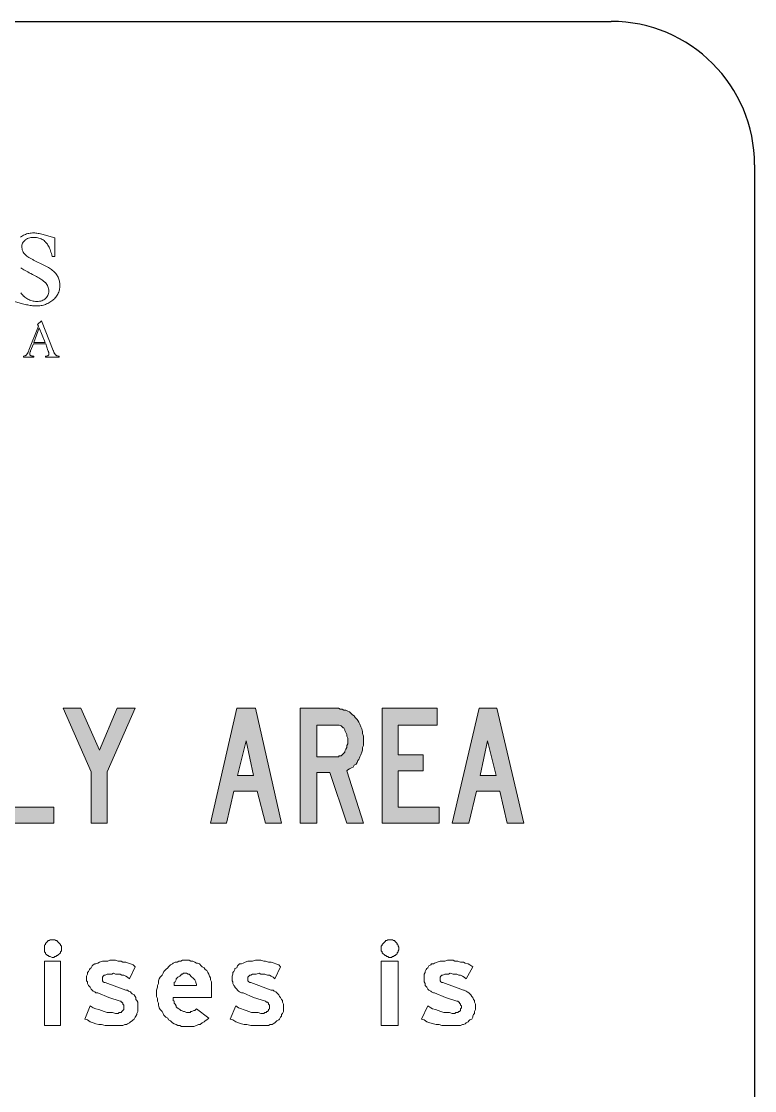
# Model space of a CAD drawing. Extents: x 150 to 1038, y -1303 to 251.
# Drawn here: x 204.11 to 229.65, y 214.15 to 251.37 of the extents above; entities that cross this region are included whole.
import ezdxf

# ---------------------------------------------------------------- set-up
doc = ezdxf.new("R2010")
doc.units = 0
doc.header["$LTSCALE"] = 12
doc.header["$MEASUREMENT"] = 0
for name, color, linetype in [('L18', 4, 'CONTINUOUS'), ('L25', 1, 'CONTINUOUS'), ('L35', 3, 'CONTINUOUS')]:
    doc.layers.add(name, color=color, linetype=linetype)

msp = doc.modelspace()

# ---------------------------------------------------------------- hatches: boundary and pattern name
at = {"layer": 'L25'}
h = msp.add_hatch(color=256, dxfattribs=at)
h.paths.add_polyline_path([(212.193, 225.12), (211.641, 225.12), (211.933, 226.322)], flags=16)
h.paths.add_polyline_path([(210.699, 223.463), (211.608, 227.459), (212.258, 227.459), (213.168, 223.463), (212.615, 223.463), (212.323, 224.568), (211.511, 224.568), (211.251, 223.463)])
h.paths.add_polyline_path([(216.676, 223.463), (216.676, 227.459), (218.593, 227.459), (218.593, 226.874), (217.229, 226.874), (217.229, 225.835), (218.106, 225.835), (218.106, 225.282), (217.229, 225.282), (217.229, 224.015), (218.658, 224.015), (218.658, 223.463)])
h.paths.add_polyline_path([(220.64, 225.12), (220.087, 225.12), (220.347, 226.322)], flags=16)
h.paths.add_polyline_path([(219.113, 223.463), (220.055, 227.459), (220.672, 227.459), (221.614, 223.463), (221.03, 223.463), (220.77, 224.568), (219.957, 224.568), (219.698, 223.463)])
h.paths.add_polyline_path([(187.405, 225.12), (186.853, 225.12), (187.113, 226.322)], flags=16)
h.paths.add_polyline_path([(185.878, 223.463), (186.788, 227.459), (187.437, 227.459), (188.347, 223.463), (187.795, 223.463), (187.502, 224.568), (186.723, 224.568), (186.43, 223.463)])
h.paths.add_polyline_path([(194.26, 223.463), (194.26, 227.459), (196.177, 227.459), (196.177, 226.874), (194.845, 226.874), (194.845, 225.835), (195.722, 225.835), (195.722, 225.282), (194.845, 225.282), (194.845, 224.015), (196.274, 224.015), (196.274, 223.463)])
h.paths.add_polyline_path([(196.924, 223.463), (196.924, 227.459), (197.574, 227.459), (198.223, 225.25), (198.906, 227.459), (199.523, 227.459), (199.523, 223.463), (198.971, 223.463), (198.971, 225.672), (198.223, 223.463), (197.509, 225.672), (197.509, 223.463)])
h.paths.add_polyline_path([(201.537, 225.25), (200.92, 225.25), (200.92, 224.015), (201.602, 224.015), (201.635, 224.015), (201.699, 224.015), (201.732, 224.048), (201.764, 224.048), (201.797, 224.08), (201.829, 224.113), (201.862, 224.145), (201.894, 224.178), (201.927, 224.21), (201.959, 224.275), (201.959, 224.34), (201.992, 224.373), (201.992, 224.438), (201.992, 224.503), (201.992, 224.568), (201.992, 224.633), (201.992, 224.698), (201.992, 224.763), (201.959, 224.828), (201.927, 224.86), (201.927, 224.925), (201.894, 224.99), (201.829, 225.023), (201.797, 225.087), (201.764, 225.12), (201.732, 225.152), (201.699, 225.185), (201.667, 225.217), (201.602, 225.217), (201.57, 225.25)], flags=16)
h.paths.add_polyline_path([(203.226, 223.463), (203.226, 227.459), (203.811, 227.459), (203.811, 224.015), (205.241, 224.015), (205.241, 223.463)])
h.paths.add_polyline_path([(206.54, 223.463), (207.092, 223.463), (207.092, 225.25), (208.067, 227.459), (207.45, 227.459), (206.833, 225.997), (206.183, 227.459), (205.565, 227.459), (206.54, 225.25)])
h.paths.add_polyline_path([(171.811, 223.463), (171.811, 226.874), (171.096, 226.874), (171.096, 227.459), (173.078, 227.459), (173.078, 226.874), (172.363, 226.874), (172.363, 223.463)])
h.paths.add_polyline_path([(177.854, 225.12), (177.269, 225.12), (177.561, 226.322)], flags=16)
h.paths.add_polyline_path([(176.327, 223.463), (177.236, 227.459), (177.886, 227.459), (178.796, 223.463), (178.243, 223.463), (177.951, 224.568), (177.171, 224.568), (176.879, 223.463)])
h.paths.add_polyline_path([(179.478, 223.463), (179.478, 227.459), (180.03, 227.459), (180.03, 223.463)])
h.paths.add_polyline_path([(180.875, 223.463), (180.875, 227.459), (181.427, 227.459), (182.467, 225.12), (182.467, 227.459), (183.019, 227.459), (183.019, 223.463), (182.564, 223.463), (181.427, 226.095), (181.427, 223.463)])
h.paths.add_polyline_path([(161.967, 224.308), (162.032, 224.47), (162.032, 224.6), (162.065, 224.763), (162.097, 224.925), (162.097, 225.055), (162.13, 225.217), (162.13, 225.38), (162.13, 225.51), (162.13, 225.672), (162.097, 225.835), (162.097, 225.997), (162.065, 226.127), (162.032, 226.29), (162.032, 226.452), (161.967, 226.582), (161.967, 226.647), (161.935, 226.679), (161.935, 226.712), (161.902, 226.744), (161.87, 226.777), (161.837, 226.809), (161.805, 226.842), (161.74, 226.874), (161.707, 226.907), (161.675, 226.907), (161.61, 226.907), (161.577, 226.939), (161.512, 226.939), (161.48, 226.907), (161.415, 226.907), (161.382, 226.907), (161.35, 226.874), (161.285, 226.842), (161.253, 226.809), (161.22, 226.777), (161.188, 226.744), (161.155, 226.712), (161.123, 226.679), (161.123, 226.647), (161.09, 226.582), (161.058, 226.452), (161.025, 226.29), (161.025, 226.127), (160.993, 225.997), (160.96, 225.835), (160.96, 225.672), (160.96, 225.51), (160.96, 225.38), (160.96, 225.217), (160.96, 225.055), (160.993, 224.925), (161.025, 224.763), (161.025, 224.6), (161.058, 224.47), (161.09, 224.308), (161.123, 224.275), (161.123, 224.21), (161.155, 224.178), (161.188, 224.145), (161.22, 224.113), (161.253, 224.08), (161.285, 224.048), (161.35, 224.015), (161.382, 224.015), (161.415, 223.983), (161.48, 223.983), (161.512, 223.983), (161.577, 223.983), (161.61, 223.983), (161.675, 223.983), (161.707, 224.015), (161.74, 224.015), (161.805, 224.048), (161.837, 224.08), (161.87, 224.113), (161.902, 224.145), (161.935, 224.178), (161.935, 224.21), (161.967, 224.275)], flags=16)
h.paths.add_polyline_path([(162.487, 224.113), (162.552, 224.275), (162.584, 224.438), (162.617, 224.6), (162.649, 224.73), (162.649, 224.893), (162.682, 225.055), (162.682, 225.217), (162.682, 225.38), (162.682, 225.542), (162.682, 225.672), (162.682, 225.835), (162.649, 225.997), (162.649, 226.16), (162.617, 226.322), (162.584, 226.452), (162.552, 226.614), (162.487, 226.777), (162.487, 226.842), (162.455, 226.907), (162.422, 226.972), (162.39, 227.037), (162.357, 227.069), (162.292, 227.134), (162.26, 227.199), (162.195, 227.232), (162.13, 227.297), (162.097, 227.329), (162.032, 227.362), (161.967, 227.394), (161.902, 227.427), (161.837, 227.459), (161.74, 227.459), (161.675, 227.459), (161.61, 227.492), (161.545, 227.492), (161.48, 227.492), (161.415, 227.459), (161.317, 227.459), (161.253, 227.459), (161.188, 227.427), (161.123, 227.394), (161.058, 227.362), (160.993, 227.329), (160.928, 227.297), (160.895, 227.232), (160.83, 227.199), (160.798, 227.134), (160.733, 227.069), (160.7, 227.037), (160.668, 226.972), (160.635, 226.907), (160.603, 226.842), (160.57, 226.777), (160.538, 226.614), (160.505, 226.452), (160.473, 226.322), (160.44, 226.16), (160.44, 225.997), (160.408, 225.835), (160.408, 225.672), (160.408, 225.542), (160.408, 225.38), (160.408, 225.217), (160.408, 225.055), (160.44, 224.893), (160.44, 224.73), (160.473, 224.6), (160.505, 224.438), (160.538, 224.275), (160.57, 224.113), (160.603, 224.048), (160.635, 223.983), (160.668, 223.918), (160.7, 223.885), (160.733, 223.82), (160.798, 223.756), (160.83, 223.691), (160.895, 223.658), (160.928, 223.626), (160.993, 223.561), (161.058, 223.528), (161.123, 223.496), (161.188, 223.463), (161.253, 223.463), (161.317, 223.431), (161.415, 223.431), (161.48, 223.398), (161.545, 223.398), (161.61, 223.398), (161.675, 223.431), (161.74, 223.431), (161.837, 223.463), (161.902, 223.463), (161.967, 223.496), (162.032, 223.528), (162.097, 223.561), (162.13, 223.626), (162.195, 223.658), (162.26, 223.691), (162.292, 223.756), (162.357, 223.82), (162.39, 223.885), (162.422, 223.918), (162.455, 223.983), (162.487, 224.048)])
h.paths.add_polyline_path([(164.664, 225.12), (164.111, 225.12), (164.371, 226.322)], flags=16)
h.paths.add_polyline_path([(163.137, 223.463), (164.079, 227.459), (164.696, 227.459), (165.638, 223.463), (165.054, 223.463), (164.794, 224.568), (163.981, 224.568), (163.722, 223.463)])
h.paths.add_polyline_path([(166.84, 224.015), (167.295, 224.015), (167.328, 224.015), (167.393, 224.015), (167.425, 224.015), (167.49, 224.048), (167.523, 224.08), (167.555, 224.08), (167.62, 224.113), (167.653, 224.145), (167.685, 224.21), (167.718, 224.243), (167.718, 224.275), (167.75, 224.308), (167.783, 224.373), (167.815, 224.503), (167.847, 224.665), (167.88, 224.795), (167.88, 224.925), (167.912, 225.087), (167.912, 225.217), (167.912, 225.38), (167.912, 225.51), (167.912, 225.672), (167.912, 225.802), (167.88, 225.965), (167.88, 226.095), (167.847, 226.257), (167.815, 226.387), (167.783, 226.517), (167.75, 226.582), (167.718, 226.614), (167.718, 226.647), (167.685, 226.712), (167.653, 226.744), (167.62, 226.777), (167.555, 226.809), (167.523, 226.842), (167.49, 226.842), (167.425, 226.874), (167.393, 226.874), (167.328, 226.874), (167.295, 226.874), (166.84, 226.874)], flags=16)
h.paths.add_polyline_path([(166.288, 223.463), (167.295, 223.463), (167.36, 223.463), (167.425, 223.463), (167.523, 223.463), (167.588, 223.496), (167.653, 223.496), (167.718, 223.528), (167.783, 223.561), (167.847, 223.593), (167.912, 223.658), (167.977, 223.691), (168.01, 223.756), (168.075, 223.788), (168.107, 223.853), (168.172, 223.918), (168.205, 223.983), (168.237, 224.048), (168.27, 224.113), (168.302, 224.178), (168.335, 224.308), (168.367, 224.438), (168.4, 224.6), (168.432, 224.73), (168.465, 224.86), (168.465, 225.023), (168.497, 225.152), (168.497, 225.315), (168.497, 225.445), (168.497, 225.607), (168.497, 225.737), (168.465, 225.867), (168.465, 226.03), (168.432, 226.16), (168.4, 226.322), (168.367, 226.452), (168.335, 226.582), (168.302, 226.712), (168.27, 226.809), (168.237, 226.874), (168.205, 226.939), (168.172, 227.004), (168.107, 227.037), (168.075, 227.102), (168.01, 227.167), (167.977, 227.199), (167.912, 227.264), (167.847, 227.297), (167.783, 227.329), (167.718, 227.362), (167.653, 227.394), (167.588, 227.394), (167.523, 227.427), (167.425, 227.427), (167.36, 227.459), (167.295, 227.459), (166.288, 227.459)])
h.paths.add_polyline_path([(215.442, 225.282), (215.474, 225.315), (215.539, 225.347), (215.604, 225.38), (215.669, 225.412), (215.702, 225.477), (215.767, 225.51), (215.799, 225.575), (215.832, 225.64), (215.864, 225.672), (215.897, 225.77), (215.929, 225.835), (215.962, 225.932), (215.994, 225.997), (215.994, 226.095), (216.026, 226.16), (216.026, 226.257), (216.026, 226.322), (216.026, 226.419), (216.026, 226.484), (215.994, 226.582), (215.994, 226.647), (215.962, 226.744), (215.929, 226.809), (215.897, 226.907), (215.864, 226.972), (215.832, 227.037), (215.799, 227.069), (215.734, 227.134), (215.702, 227.199), (215.637, 227.232), (215.604, 227.264), (215.539, 227.329), (215.474, 227.362), (215.409, 227.394), (215.344, 227.394), (215.279, 227.427), (215.214, 227.427), (215.149, 227.459), (215.052, 227.459), (213.817, 227.459), (213.817, 223.463), (214.402, 223.463), (214.402, 225.217), (214.857, 225.217), (215.442, 223.463), (216.026, 223.463)])
h.paths.add_polyline_path([(215.052, 225.77), (214.402, 225.77), (214.402, 226.874), (215.052, 226.874), (215.117, 226.874), (215.149, 226.874), (215.182, 226.874), (215.247, 226.842), (215.279, 226.809), (215.312, 226.777), (215.344, 226.777), (215.377, 226.712), (215.377, 226.679), (215.409, 226.614), (215.442, 226.549), (215.442, 226.484), (215.474, 226.419), (215.474, 226.355), (215.474, 226.29), (215.474, 226.225), (215.442, 226.16), (215.442, 226.095), (215.409, 226.03), (215.377, 225.965), (215.377, 225.932), (215.344, 225.9), (215.312, 225.867), (215.279, 225.835), (215.247, 225.802), (215.182, 225.802), (215.149, 225.77), (215.117, 225.77)], flags=16)
h.paths.add_polyline_path([(189.419, 224.503), (189.419, 224.633), (188.834, 224.633), (188.834, 224.535), (188.834, 224.438), (188.867, 224.373), (188.867, 224.308), (188.899, 224.21), (188.899, 224.145), (188.932, 224.08), (188.964, 224.015), (188.997, 223.95), (189.062, 223.885), (189.094, 223.82), (189.159, 223.756), (189.192, 223.723), (189.257, 223.658), (189.322, 223.626), (189.387, 223.561), (189.452, 223.528), (189.517, 223.496), (189.582, 223.463), (189.647, 223.463), (189.744, 223.431), (189.809, 223.431), (189.874, 223.398), (189.971, 223.398), (190.036, 223.398), (190.101, 223.431), (190.166, 223.431), (190.264, 223.463), (190.329, 223.463), (190.394, 223.496), (190.459, 223.528), (190.524, 223.561), (190.589, 223.593), (190.621, 223.658), (190.686, 223.691), (190.751, 223.756), (190.784, 223.788), (190.849, 223.853), (190.881, 223.918), (190.914, 223.983), (190.946, 224.048), (190.979, 224.113), (191.011, 224.178), (191.011, 224.243), (191.044, 224.308), (191.044, 224.373), (191.044, 224.47), (191.044, 224.535), (191.044, 224.633), (191.011, 224.698), (191.011, 224.795), (190.979, 224.893), (190.979, 224.958), (190.946, 225.055), (190.914, 225.12), (190.849, 225.217), (190.816, 225.282), (190.784, 225.38), (190.719, 225.445), (190.654, 225.51), (190.589, 225.575), (190.524, 225.64), (190.459, 225.705), (190.394, 225.77), (190.329, 225.802), (190.166, 225.932), (189.971, 226.03), (189.809, 226.127), (189.777, 226.16), (189.744, 226.192), (189.712, 226.225), (189.679, 226.257), (189.647, 226.29), (189.614, 226.322), (189.614, 226.355), (189.614, 226.419), (189.582, 226.452), (189.582, 226.484), (189.582, 226.549), (189.582, 226.582), (189.614, 226.614), (189.614, 226.679), (189.647, 226.712), (189.647, 226.744), (189.679, 226.777), (189.712, 226.809), (189.744, 226.842), (189.777, 226.874), (189.842, 226.874), (189.874, 226.907), (189.907, 226.907), (189.939, 226.939), (190.004, 226.939), (190.036, 226.939), (190.101, 226.907), (190.134, 226.907), (190.199, 226.907), (190.231, 226.874), (190.264, 226.842), (190.296, 226.809), (190.361, 226.777), (190.394, 226.744), (190.394, 226.712), (190.426, 226.679), (190.459, 226.614), (190.459, 226.582), (190.491, 226.549), (190.491, 226.484), (191.044, 226.484), (191.044, 226.549), (191.044, 226.614), (191.011, 226.712), (191.011, 226.777), (190.979, 226.842), (190.946, 226.907), (190.914, 226.972), (190.881, 227.037), (190.849, 227.102), (190.816, 227.134), (190.751, 227.199), (190.686, 227.232), (190.654, 227.297), (190.589, 227.329), (190.524, 227.362), (190.459, 227.394), (190.394, 227.427), (190.329, 227.459), (190.264, 227.459), (190.199, 227.492), (190.101, 227.492), (190.036, 227.492), (189.971, 227.492), (189.907, 227.492), (189.842, 227.459), (189.777, 227.459), (189.679, 227.427), (189.614, 227.394), (189.549, 227.362), (189.517, 227.329), (189.452, 227.297), (189.387, 227.232), (189.322, 227.199), (189.289, 227.134), (189.257, 227.102), (189.192, 227.037), (189.159, 226.972), (189.127, 226.907), (189.094, 226.842), (189.094, 226.777), (189.062, 226.712), (189.062, 226.614), (189.062, 226.549), (189.029, 226.484), (189.062, 226.419), (189.062, 226.355), (189.062, 226.29), (189.094, 226.192), (189.094, 226.127), (189.127, 226.062), (189.159, 225.997), (189.192, 225.932), (189.257, 225.9), (189.289, 225.835), (189.322, 225.77), (189.387, 225.737), (189.452, 225.672), (189.517, 225.64), (189.549, 225.607), (189.744, 225.51), (189.907, 225.412), (190.069, 225.282), (190.134, 225.25), (190.199, 225.217), (190.231, 225.152), (190.296, 225.087), (190.329, 225.055), (190.361, 224.99), (190.394, 224.925), (190.426, 224.86), (190.459, 224.795), (190.459, 224.73), (190.459, 224.665), (190.491, 224.6), (190.491, 224.535), (190.491, 224.47), (190.459, 224.438), (190.459, 224.373), (190.459, 224.308), (190.426, 224.275), (190.394, 224.243), (190.361, 224.178), (190.329, 224.145), (190.296, 224.113), (190.264, 224.08), (190.199, 224.048), (190.166, 224.015), (190.101, 224.015), (190.069, 223.983), (190.004, 223.983), (189.971, 223.983), (189.907, 223.983), (189.874, 223.983), (189.809, 223.983), (189.777, 223.983), (189.712, 224.015), (189.679, 224.015), (189.614, 224.048), (189.582, 224.08), (189.549, 224.113), (189.517, 224.145), (189.484, 224.21), (189.452, 224.243), (189.452, 224.275), (189.419, 224.34), (189.419, 224.373), (189.419, 224.438)])
h.paths.add_polyline_path([(192.018, 224.503), (192.018, 224.633), (191.466, 224.633), (191.466, 224.535), (191.466, 224.438), (191.466, 224.373), (191.498, 224.308), (191.498, 224.21), (191.531, 224.145), (191.563, 224.08), (191.596, 224.015), (191.628, 223.95), (191.661, 223.885), (191.726, 223.82), (191.758, 223.756), (191.823, 223.723), (191.888, 223.658), (191.921, 223.626), (191.986, 223.561), (192.051, 223.528), (192.148, 223.496), (192.213, 223.463), (192.278, 223.463), (192.343, 223.431), (192.441, 223.431), (192.506, 223.398), (192.57, 223.398), (192.668, 223.398), (192.733, 223.431), (192.798, 223.431), (192.863, 223.463), (192.928, 223.463), (192.993, 223.496), (193.058, 223.528), (193.123, 223.561), (193.188, 223.593), (193.253, 223.658), (193.318, 223.691), (193.35, 223.756), (193.415, 223.788), (193.448, 223.853), (193.48, 223.918), (193.545, 223.983), (193.578, 224.048), (193.578, 224.113), (193.61, 224.178), (193.643, 224.243), (193.643, 224.308), (193.643, 224.373), (193.675, 224.47), (193.675, 224.535), (193.643, 224.633), (193.643, 224.698), (193.643, 224.795), (193.61, 224.893), (193.578, 224.958), (193.545, 225.055), (193.513, 225.12), (193.48, 225.217), (193.448, 225.282), (193.383, 225.38), (193.35, 225.445), (193.285, 225.51), (193.22, 225.575), (193.155, 225.64), (193.09, 225.705), (193.025, 225.77), (192.928, 225.802), (192.765, 225.932), (192.603, 226.03), (192.408, 226.127), (192.376, 226.16), (192.343, 226.192), (192.311, 226.225), (192.278, 226.257), (192.278, 226.29), (192.246, 226.322), (192.246, 226.355), (192.213, 226.419), (192.213, 226.452), (192.213, 226.484), (192.213, 226.549), (192.213, 226.582), (192.213, 226.614), (192.246, 226.679), (192.246, 226.712), (192.278, 226.744), (192.311, 226.777), (192.343, 226.809), (192.376, 226.842), (192.408, 226.874), (192.441, 226.874), (192.473, 226.907), (192.538, 226.907), (192.57, 226.939), (192.603, 226.939), (192.668, 226.939), (192.7, 226.907), (192.765, 226.907), (192.798, 226.907), (192.863, 226.874), (192.895, 226.842), (192.928, 226.809), (192.96, 226.777), (192.993, 226.744), (193.025, 226.712), (193.058, 226.679), (193.058, 226.614), (193.09, 226.582), (193.09, 226.549), (193.09, 226.484), (193.675, 226.484), (193.675, 226.549), (193.643, 226.614), (193.643, 226.712), (193.61, 226.777), (193.61, 226.842), (193.578, 226.907), (193.545, 226.972), (193.513, 227.037), (193.48, 227.102), (193.415, 227.134), (193.383, 227.199), (193.318, 227.232), (193.253, 227.297), (193.188, 227.329), (193.155, 227.362), (193.09, 227.394), (193.025, 227.427), (192.96, 227.459), (192.863, 227.459), (192.798, 227.492), (192.733, 227.492), (192.668, 227.492), (192.603, 227.492), (192.506, 227.492), (192.441, 227.459), (192.376, 227.459), (192.311, 227.427), (192.246, 227.394), (192.181, 227.362), (192.116, 227.329), (192.051, 227.297), (192.018, 227.232), (191.953, 227.199), (191.921, 227.134), (191.856, 227.102), (191.823, 227.037), (191.791, 226.972), (191.758, 226.907), (191.726, 226.842), (191.693, 226.777), (191.693, 226.712), (191.661, 226.614), (191.661, 226.549), (191.661, 226.484), (191.661, 226.419), (191.661, 226.355), (191.693, 226.29), (191.693, 226.192), (191.726, 226.127), (191.758, 226.062), (191.791, 225.997), (191.823, 225.932), (191.856, 225.9), (191.921, 225.835), (191.953, 225.77), (192.018, 225.737), (192.051, 225.672), (192.116, 225.64), (192.181, 225.607), (192.376, 225.51), (192.538, 225.412), (192.7, 225.282), (192.765, 225.25), (192.798, 225.217), (192.863, 225.152), (192.895, 225.087), (192.96, 225.055), (192.993, 224.99), (193.025, 224.925), (193.025, 224.86), (193.058, 224.795), (193.09, 224.73), (193.09, 224.665), (193.09, 224.6), (193.09, 224.535), (193.09, 224.47), (193.09, 224.438), (193.09, 224.373), (193.058, 224.308), (193.058, 224.275), (193.025, 224.243), (192.993, 224.178), (192.96, 224.145), (192.928, 224.113), (192.863, 224.08), (192.83, 224.048), (192.798, 224.015), (192.733, 224.015), (192.7, 223.983), (192.635, 223.983), (192.57, 223.983), (192.538, 223.983), (192.473, 223.983), (192.441, 223.983), (192.376, 223.983), (192.343, 224.015), (192.278, 224.015), (192.246, 224.048), (192.213, 224.08), (192.181, 224.113), (192.148, 224.145), (192.116, 224.21), (192.083, 224.243), (192.051, 224.275), (192.051, 224.34), (192.018, 224.373), (192.018, 224.438)])
h.paths.add_polyline_path([(200.367, 223.463), (201.602, 223.463), (201.667, 223.463), (201.732, 223.463), (201.797, 223.463), (201.862, 223.496), (201.927, 223.528), (201.992, 223.528), (202.057, 223.561), (202.122, 223.593), (202.187, 223.658), (202.219, 223.691), (202.284, 223.756), (202.317, 223.788), (202.349, 223.853), (202.414, 223.918), (202.447, 223.983), (202.479, 224.048), (202.512, 224.145), (202.544, 224.21), (202.544, 224.275), (202.577, 224.373), (202.577, 224.438), (202.577, 224.503), (202.577, 224.6), (202.577, 224.665), (202.544, 224.763), (202.544, 224.828), (202.512, 224.893), (202.479, 224.99), (202.447, 225.055), (202.414, 225.12), (202.382, 225.185), (202.317, 225.25), (202.284, 225.315), (202.219, 225.38), (202.154, 225.445), (202.122, 225.477), (202.057, 225.542), (202.089, 225.575), (202.154, 225.607), (202.219, 225.672), (202.252, 225.737), (202.317, 225.802), (202.349, 225.835), (202.382, 225.9), (202.414, 225.965), (202.447, 226.062), (202.479, 226.127), (202.479, 226.192), (202.512, 226.257), (202.512, 226.355), (202.512, 226.419), (202.512, 226.484), (202.512, 226.549), (202.512, 226.647), (202.479, 226.712), (202.447, 226.777), (202.447, 226.842), (202.414, 226.907), (202.349, 226.972), (202.317, 227.037), (202.284, 227.102), (202.252, 227.167), (202.187, 227.199), (202.122, 227.232), (202.089, 227.297), (202.024, 227.329), (201.959, 227.362), (201.894, 227.394), (201.829, 227.394), (201.764, 227.427), (201.699, 227.427), (201.635, 227.459), (201.57, 227.459), (200.367, 227.459)])
h.paths.add_polyline_path([(201.537, 225.802), (201.57, 225.802), (201.602, 225.835), (201.635, 225.835), (201.667, 225.835), (201.699, 225.867), (201.732, 225.9), (201.764, 225.932), (201.797, 225.965), (201.829, 226.03), (201.862, 226.062), (201.894, 226.127), (201.927, 226.192), (201.927, 226.225), (201.927, 226.29), (201.959, 226.355), (201.959, 226.419), (201.959, 226.452), (201.927, 226.517), (201.927, 226.582), (201.894, 226.647), (201.894, 226.679), (201.862, 226.712), (201.829, 226.777), (201.797, 226.777), (201.764, 226.809), (201.732, 226.842), (201.699, 226.874), (201.635, 226.874), (201.602, 226.874), (201.57, 226.874), (200.92, 226.874), (200.92, 225.802)], flags=16)
h.paths.add_polyline_path([(175.287, 225.282), (175.352, 225.315), (175.385, 225.347), (175.45, 225.38), (175.515, 225.412), (175.547, 225.477), (175.612, 225.51), (175.644, 225.575), (175.677, 225.64), (175.709, 225.672), (175.742, 225.77), (175.774, 225.835), (175.807, 225.932), (175.839, 225.997), (175.872, 226.095), (175.872, 226.16), (175.872, 226.257), (175.872, 226.322), (175.872, 226.419), (175.872, 226.484), (175.872, 226.582), (175.839, 226.647), (175.807, 226.744), (175.774, 226.809), (175.742, 226.907), (175.709, 226.972), (175.677, 227.037), (175.644, 227.069), (175.612, 227.134), (175.547, 227.199), (175.515, 227.232), (175.45, 227.264), (175.385, 227.329), (175.32, 227.362), (175.255, 227.394), (175.19, 227.394), (175.125, 227.427), (175.06, 227.427), (174.995, 227.459), (174.93, 227.459), (173.695, 227.459), (173.695, 223.463), (174.248, 223.463), (174.248, 225.217), (174.735, 225.217), (175.287, 223.463), (175.872, 223.463)])
h.paths.add_polyline_path([(174.93, 225.77), (174.248, 225.77), (174.248, 226.874), (174.93, 226.874), (174.962, 226.874), (174.995, 226.874), (175.06, 226.874), (175.092, 226.842), (175.125, 226.809), (175.157, 226.777), (175.19, 226.777), (175.222, 226.712), (175.255, 226.679), (175.255, 226.614), (175.287, 226.549), (175.32, 226.484), (175.32, 226.419), (175.32, 226.355), (175.32, 226.29), (175.32, 226.225), (175.32, 226.16), (175.287, 226.095), (175.255, 226.03), (175.255, 225.965), (175.222, 225.932), (175.19, 225.9), (175.157, 225.867), (175.125, 225.835), (175.092, 225.802), (175.06, 225.802), (174.995, 225.77), (174.962, 225.77)], flags=16)
h.paths.add_polyline_path([(159.336, 225.282), (159.401, 225.315), (159.433, 225.347), (159.498, 225.38), (159.563, 225.412), (159.596, 225.477), (159.661, 225.51), (159.693, 225.575), (159.726, 225.64), (159.758, 225.672), (159.791, 225.77), (159.823, 225.835), (159.856, 225.932), (159.888, 225.997), (159.888, 226.095), (159.921, 226.16), (159.921, 226.257), (159.921, 226.322), (159.921, 226.419), (159.921, 226.484), (159.888, 226.582), (159.888, 226.647), (159.856, 226.744), (159.823, 226.809), (159.791, 226.907), (159.758, 226.972), (159.726, 227.037), (159.693, 227.069), (159.661, 227.134), (159.596, 227.199), (159.531, 227.232), (159.498, 227.264), (159.433, 227.329), (159.368, 227.362), (159.303, 227.394), (159.238, 227.394), (159.173, 227.427), (159.108, 227.427), (159.043, 227.459), (158.978, 227.459), (157.711, 227.459), (157.711, 223.463), (158.296, 223.463), (158.296, 225.217), (158.751, 225.217), (159.336, 223.463), (159.921, 223.463)])
h.paths.add_polyline_path([(158.978, 225.77), (158.296, 225.77), (158.296, 226.874), (158.978, 226.874), (159.011, 226.874), (159.043, 226.874), (159.108, 226.874), (159.141, 226.842), (159.173, 226.809), (159.206, 226.777), (159.238, 226.777), (159.271, 226.712), (159.271, 226.679), (159.303, 226.614), (159.336, 226.549), (159.336, 226.484), (159.368, 226.419), (159.368, 226.355), (159.368, 226.29), (159.368, 226.225), (159.336, 226.16), (159.336, 226.095), (159.303, 226.03), (159.271, 225.965), (159.271, 225.932), (159.238, 225.9), (159.206, 225.867), (159.173, 225.835), (159.141, 225.802), (159.108, 225.802), (159.043, 225.77), (159.011, 225.77)], flags=16)

# ---------------------------------------------------------------- linework, layer by layer
at = {"layer": 'L18', "lineweight": 0}
for points in [[(203.823, 241.63), (204.197, 241.528), (204.243, 241.517), (204.287, 241.507), (204.331, 241.498), (204.373, 241.49), (204.415, 241.483), (204.456, 241.477), (204.496, 241.472), (204.535, 241.468), (204.574, 241.466), (204.611, 241.464), (204.648, 241.464), (204.672, 241.464), (204.713, 241.466), (204.754, 241.47), (204.794, 241.476), (204.834, 241.484), (204.873, 241.493), (204.912, 241.505), (204.951, 241.518), (204.988, 241.533), (205.025, 241.551), (205.062, 241.57), (205.098, 241.591), (205.133, 241.614), (205.168, 241.639), (205.203, 241.665), (205.227, 241.686), (205.258, 241.714), (205.286, 241.744), (205.312, 241.775), (205.336, 241.807), (205.357, 241.84), (205.377, 241.874), (205.394, 241.91), (205.408, 241.947), (205.421, 241.985), (205.431, 242.024), (205.439, 242.064), (205.444, 242.105), (205.448, 242.148), (205.449, 242.192), (205.448, 242.224), (205.445, 242.26), (205.441, 242.296), (205.434, 242.331), (205.425, 242.365), (205.414, 242.399), (205.401, 242.432), (205.386, 242.464), (205.369, 242.496), (205.35, 242.527), (205.329, 242.558), (205.306, 242.588), (205.281, 242.617), (205.254, 242.646), (205.224, 242.674), (205.193, 242.701), (205.16, 242.728), (205.124, 242.754), (205.087, 242.779), (205.048, 242.804), (205.006, 242.828), (204.963, 242.852), (204.917, 242.875), (204.535, 243.061), (204.502, 243.077), (204.455, 243.102), (204.411, 243.126), (204.371, 243.151), (204.335, 243.174), (204.302, 243.198), (204.272, 243.221), (204.247, 243.244), (204.224, 243.267), (204.206, 243.289), (204.193, 243.306), (204.171, 243.34), (204.153, 243.376), (204.139, 243.414), (204.13, 243.454), (204.124, 243.496), (204.122, 243.54), (204.122, 243.545), (204.126, 243.583), (204.135, 243.62), (204.151, 243.655), (204.173, 243.689), (204.201, 243.723), (204.234, 243.755), (204.255, 243.772), (204.288, 243.793), (204.322, 243.811), (204.359, 243.826), (204.398, 243.837), (204.44, 243.845), (204.484, 243.85), (204.53, 243.852), (204.551, 243.852), (204.595, 243.849), (204.638, 243.844), (204.68, 243.837), (204.72, 243.827), (204.758, 243.814), (204.796, 243.799), (204.831, 243.781), (204.865, 243.761), (204.897, 243.739), (204.928, 243.713), (204.931, 243.71), (204.953, 243.689), (204.974, 243.665), (204.994, 243.639), (205.014, 243.611), (205.033, 243.579), (205.052, 243.546), (205.07, 243.51), (205.088, 243.471), (205.105, 243.431), (205.122, 243.387), (205.137, 243.341), (205.153, 243.293), (205.168, 243.242), (205.182, 243.19), (205.268, 243.19), (205.268, 243.839), (204.822, 243.964), (204.776, 243.975), (204.733, 243.985), (204.691, 243.992), (204.651, 243.999), (204.612, 244.003), (204.575, 244.006), (204.541, 244.006), (204.496, 244.006), (204.452, 244.002), (204.409, 243.997), (204.367, 243.99), (204.327, 243.981), (204.287, 243.97), (204.249, 243.957), (204.212, 243.942), (204.177, 243.924), (204.142, 243.905), (204.109, 243.884), (204.077, 243.86)], [(204.089, 242.792), (204.123, 242.769), (204.159, 242.745), (204.197, 242.721), (204.239, 242.696), (204.282, 242.671), (204.328, 242.646), (204.377, 242.621), (204.428, 242.595), (204.439, 242.589), (204.491, 242.563), (204.54, 242.538), (204.587, 242.513), (204.631, 242.489), (204.673, 242.466), (204.712, 242.443), (204.749, 242.42), (204.783, 242.399), (204.815, 242.378), (204.844, 242.358), (204.871, 242.338), (204.895, 242.319), (204.917, 242.301), (204.936, 242.283), (204.943, 242.276), (204.971, 242.245), (204.995, 242.213), (205.015, 242.178), (205.032, 242.142), (205.045, 242.104), (205.054, 242.064), (205.06, 242.023), (205.062, 241.98), (205.059, 241.939), (205.053, 241.899), (205.041, 241.86), (205.025, 241.824), (205.004, 241.789), (204.979, 241.757), (204.949, 241.726), (204.924, 241.704), (204.892, 241.681), (204.857, 241.662), (204.821, 241.646), (204.782, 241.634), (204.741, 241.625), (204.698, 241.62), (204.653, 241.618), (204.637, 241.618), (204.596, 241.62), (204.556, 241.625), (204.517, 241.632), (204.478, 241.642), (204.44, 241.653), (204.402, 241.668), (204.365, 241.684), (204.329, 241.703), (204.293, 241.725), (204.258, 241.749), (204.224, 241.775), (204.19, 241.804), (204.185, 241.809), (204.159, 241.834), (204.133, 241.862), (204.109, 241.89), (204.086, 241.921)], [(203.226, 223.463), (203.226, 227.459), (203.811, 227.459), (203.811, 224.015), (205.241, 224.015), (205.241, 223.463), (203.226, 223.463), (203.226, 223.463)], [(206.54, 223.463), (207.092, 223.463), (207.092, 225.25), (208.067, 227.459), (207.45, 227.459), (206.833, 225.997), (206.183, 227.459), (205.565, 227.459), (206.54, 225.25), (206.54, 223.463), (206.54, 223.463)], [(210.699, 223.463), (211.608, 227.459), (212.258, 227.459), (213.168, 223.463), (212.615, 223.463), (212.323, 224.568), (211.511, 224.568), (211.251, 223.463), (210.699, 223.463), (210.699, 223.463)], [(213.817, 227.459), (213.817, 223.463), (214.402, 223.463), (214.402, 225.217), (214.857, 225.217), (215.442, 223.463), (216.026, 223.463), (215.442, 225.282)], [(213.817, 227.459), (215.052, 227.459)], [(215.864, 226.972), (215.832, 227.037), (215.799, 227.069), (215.734, 227.134), (215.702, 227.199), (215.637, 227.232), (215.604, 227.264), (215.539, 227.329), (215.474, 227.362), (215.409, 227.394), (215.344, 227.394), (215.279, 227.427), (215.214, 227.427), (215.149, 227.459), (215.052, 227.459)], [(216.676, 223.463), (216.676, 227.459), (218.593, 227.459), (218.593, 226.874), (217.229, 226.874), (217.229, 225.835), (218.106, 225.835), (218.106, 225.282), (217.229, 225.282), (217.229, 224.015), (218.658, 224.015), (218.658, 223.463), (216.676, 223.463), (216.676, 223.463)], [(219.113, 223.463), (220.055, 227.459), (220.672, 227.459), (221.614, 223.463), (221.03, 223.463), (220.77, 224.568), (219.957, 224.568), (219.698, 223.463), (219.113, 223.463), (219.113, 223.463)], [(214.402, 226.874), (215.052, 226.874)], [(215.052, 225.77), (214.402, 225.77), (214.402, 226.874)], [(215.377, 226.679), (215.377, 226.712), (215.344, 226.777), (215.312, 226.777), (215.279, 226.809), (215.247, 226.842), (215.182, 226.874), (215.149, 226.874), (215.117, 226.874), (215.052, 226.874)], [(215.864, 225.672), (215.897, 225.77), (215.929, 225.835), (215.962, 225.932), (215.994, 225.997), (215.994, 226.095), (216.026, 226.16), (216.026, 226.257), (216.026, 226.322), (216.026, 226.419), (216.026, 226.484), (215.994, 226.582), (215.994, 226.647), (215.962, 226.744), (215.929, 226.809), (215.897, 226.907), (215.864, 226.972)], [(212.193, 225.12), (211.641, 225.12), (211.933, 226.322), (212.193, 225.12), (212.193, 225.12)], [(215.377, 225.965), (215.409, 226.03), (215.442, 226.095), (215.442, 226.16), (215.474, 226.225), (215.474, 226.29), (215.474, 226.355), (215.474, 226.419), (215.442, 226.484), (215.442, 226.549), (215.409, 226.614), (215.377, 226.679)], [(220.64, 225.12), (220.087, 225.12), (220.347, 226.322), (220.64, 225.12), (220.64, 225.12)], [(215.052, 225.77), (215.117, 225.77), (215.149, 225.77), (215.182, 225.802), (215.247, 225.802), (215.279, 225.835), (215.312, 225.867), (215.344, 225.9), (215.377, 225.932), (215.377, 225.965)], [(215.442, 225.282), (215.474, 225.315), (215.539, 225.347), (215.604, 225.38), (215.669, 225.412), (215.702, 225.477), (215.767, 225.51), (215.799, 225.575), (215.832, 225.64), (215.864, 225.672)], [(205.208, 218.785), (205.241, 218.785), (205.273, 218.817), (205.306, 218.817), (205.338, 218.85), (205.371, 218.85), (205.403, 218.882), (205.436, 218.915), (205.468, 218.947), (205.468, 218.98), (205.501, 219.012), (205.501, 219.045), (205.501, 219.11), (205.501, 219.142), (205.501, 219.175), (205.468, 219.207), (205.468, 219.24), (205.436, 219.272), (205.403, 219.305), (205.371, 219.337), (205.338, 219.37), (205.306, 219.37), (205.273, 219.402), (205.241, 219.402), (205.208, 219.402), (205.176, 219.402), (205.111, 219.402), (205.078, 219.37), (205.046, 219.37), (205.013, 219.337), (204.981, 219.305), (204.948, 219.272), (204.948, 219.24), (204.916, 219.207), (204.916, 219.175), (204.916, 219.142), (204.916, 219.11), (204.916, 219.045), (204.916, 219.012), (204.916, 218.98), (204.948, 218.947), (204.948, 218.915), (204.981, 218.882), (205.013, 218.85), (205.046, 218.85), (205.078, 218.817), (205.111, 218.817), (205.176, 218.785), (205.208, 218.785), (205.208, 218.785)], [(216.936, 218.785), (217.001, 218.785), (217.034, 218.817), (217.066, 218.817), (217.099, 218.85), (217.131, 218.85), (217.164, 218.882), (217.196, 218.915), (217.196, 218.947), (217.229, 218.98), (217.229, 219.012), (217.261, 219.045), (217.261, 219.11), (217.261, 219.142), (217.229, 219.175), (217.229, 219.207), (217.196, 219.24), (217.196, 219.272), (217.164, 219.305), (217.131, 219.337), (217.099, 219.37), (217.066, 219.37), (217.034, 219.402), (217.001, 219.402), (216.936, 219.402), (216.904, 219.402), (216.871, 219.402), (216.839, 219.37), (216.806, 219.37), (216.774, 219.337), (216.741, 219.305), (216.709, 219.272), (216.676, 219.24), (216.676, 219.207), (216.644, 219.175), (216.644, 219.142), (216.644, 219.11), (216.644, 219.045), (216.644, 219.012), (216.676, 218.98), (216.676, 218.947), (216.709, 218.915), (216.741, 218.882), (216.774, 218.85), (216.806, 218.85), (216.839, 218.817), (216.871, 218.817), (216.904, 218.785), (216.936, 218.785), (216.936, 218.785)], [(204.916, 216.413), (205.468, 216.413), (205.468, 218.655), (204.916, 218.655), (204.916, 216.413), (204.916, 216.413)], [(207.872, 218.038), (208.067, 218.46), (208.002, 218.525), (207.905, 218.558), (207.84, 218.59), (207.742, 218.622), (207.645, 218.622), (207.58, 218.655), (207.482, 218.655), (207.385, 218.687), (207.287, 218.687), (207.19, 218.687), (207.125, 218.655), (207.027, 218.655), (206.93, 218.655), (206.833, 218.622), (206.768, 218.59), (206.703, 218.558), (206.67, 218.558), (206.605, 218.525), (206.573, 218.493), (206.54, 218.428), (206.508, 218.395), (206.475, 218.363), (206.443, 218.298), (206.41, 218.265), (206.41, 218.2), (206.378, 218.135), (206.378, 218.103), (206.378, 218.038), (206.378, 217.973), (206.41, 217.94), (206.41, 217.875), (206.443, 217.81), (206.475, 217.778), (206.508, 217.745), (206.54, 217.68), (206.573, 217.648), (206.605, 217.615), (206.67, 217.583), (206.703, 217.55), (206.768, 217.55), (207.157, 217.388), (207.547, 217.258)], [(210.601, 218.265), (210.569, 218.33), (210.504, 218.363), (210.471, 218.428), (210.406, 218.46), (210.374, 218.493), (210.309, 218.558), (210.244, 218.59), (210.211, 218.59), (210.146, 218.622), (210.081, 218.655), (210.016, 218.655), (209.951, 218.687), (209.854, 218.687), (209.789, 218.687), (209.724, 218.687), (209.659, 218.655), (209.594, 218.655), (209.529, 218.622), (209.464, 218.622), (209.399, 218.59), (209.367, 218.558), (209.302, 218.525), (209.237, 218.46)], [(212.94, 218.038), (213.135, 218.46), (213.07, 218.525), (212.973, 218.558), (212.908, 218.59), (212.81, 218.622), (212.713, 218.622), (212.615, 218.655), (212.55, 218.655), (212.453, 218.687), (212.355, 218.687), (212.258, 218.687), (212.16, 218.655), (212.095, 218.655), (211.998, 218.655), (211.901, 218.622), (211.836, 218.59), (211.771, 218.558), (211.706, 218.558), (211.673, 218.525), (211.641, 218.493), (211.608, 218.428), (211.543, 218.395), (211.543, 218.363), (211.511, 218.298), (211.478, 218.265), (211.478, 218.2), (211.446, 218.135), (211.446, 218.103), (211.446, 218.038), (211.446, 217.973), (211.478, 217.94), (211.478, 217.875), (211.511, 217.81), (211.543, 217.778), (211.543, 217.745), (211.608, 217.68), (211.641, 217.648), (211.673, 217.615), (211.706, 217.583), (211.771, 217.55), (211.836, 217.55), (212.193, 217.388), (212.615, 217.258)], [(216.644, 216.413), (217.229, 216.413), (217.229, 218.655), (216.644, 218.655), (216.644, 216.413), (216.644, 216.413)], [(219.6, 218.038), (219.828, 218.46), (219.73, 218.525), (219.665, 218.558), (219.568, 218.59), (219.503, 218.622), (219.405, 218.622), (219.308, 218.655), (219.21, 218.655), (219.145, 218.687), (219.048, 218.687), (218.95, 218.687), (218.853, 218.655), (218.755, 218.655), (218.69, 218.655), (218.593, 218.622), (218.496, 218.59), (218.463, 218.558), (218.398, 218.558), (218.366, 218.525), (218.301, 218.493), (218.268, 218.428), (218.236, 218.395), (218.203, 218.363), (218.171, 218.298), (218.171, 218.265), (218.138, 218.2), (218.138, 218.135), (218.138, 218.103), (218.138, 218.038), (218.138, 217.973), (218.138, 217.94), (218.171, 217.875), (218.171, 217.81), (218.203, 217.778), (218.236, 217.745), (218.268, 217.68), (218.301, 217.648), (218.366, 217.615), (218.398, 217.583), (218.463, 217.55), (218.496, 217.55), (218.885, 217.388), (219.275, 217.258)], [(207.027, 218.168), (206.995, 218.168), (206.962, 218.135), (206.93, 218.103), (206.93, 218.07), (206.93, 218.038), (206.93, 218.005), (206.93, 217.973), (206.962, 217.94), (206.995, 217.908), (207.027, 217.908)], [(207.872, 218.038), (207.807, 218.103), (207.742, 218.135), (207.677, 218.168), (207.612, 218.168), (207.547, 218.2), (207.45, 218.2), (207.385, 218.2), (207.32, 218.233), (207.255, 218.2), (207.157, 218.2), (207.092, 218.2), (207.027, 218.168)], [(209.237, 218.46), (209.204, 218.428), (209.139, 218.363), (209.074, 218.298), (209.042, 218.233), (209.009, 218.168), (208.944, 218.103), (208.912, 218.038), (208.879, 217.973), (208.879, 217.875), (208.847, 217.81), (208.847, 217.745), (208.814, 217.648), (208.814, 217.583), (208.814, 217.485), (208.814, 217.42), (208.847, 217.355), (208.847, 217.258), (208.879, 217.193), (208.879, 217.128), (208.912, 217.031), (208.944, 216.966), (209.009, 216.901), (209.042, 216.836), (209.074, 216.771), (209.139, 216.706), (209.204, 216.673), (209.237, 216.608)], [(209.432, 217.81), (210.211, 217.81), (210.211, 217.843), (210.179, 217.908), (210.179, 217.94), (210.146, 218.005), (210.114, 218.038), (210.081, 218.07), (210.049, 218.103), (210.016, 218.135), (209.984, 218.168), (209.951, 218.2), (209.919, 218.2), (209.854, 218.233), (209.821, 218.233), (209.789, 218.233), (209.756, 218.233), (209.724, 218.2), (209.691, 218.2), (209.659, 218.168), (209.626, 218.135), (209.561, 218.103), (209.529, 218.07), (209.496, 218.038), (209.496, 218.005), (209.464, 217.94), (209.432, 217.908), (209.432, 217.843), (209.432, 217.81), (209.432, 217.81)], [(210.731, 217.713), (210.731, 217.778), (210.731, 217.875), (210.731, 217.94), (210.699, 218.005), (210.699, 218.07), (210.666, 218.135), (210.634, 218.2), (210.601, 218.265)], [(212.095, 218.168), (212.063, 218.168), (212.031, 218.135), (211.998, 218.103), (211.998, 218.07), (211.998, 218.038), (211.998, 218.005), (211.998, 217.973), (212.031, 217.94), (212.063, 217.908), (212.095, 217.908)], [(212.94, 218.038), (212.875, 218.103), (212.81, 218.135), (212.745, 218.168), (212.68, 218.168), (212.583, 218.2), (212.518, 218.2), (212.453, 218.2), (212.388, 218.233), (212.29, 218.2), (212.225, 218.2), (212.16, 218.2), (212.095, 218.168)], [(218.788, 218.168), (218.755, 218.168), (218.723, 218.135), (218.69, 218.103), (218.69, 218.07), (218.69, 218.038), (218.69, 218.005), (218.69, 217.973), (218.723, 217.94), (218.755, 217.908), (218.788, 217.908)], [(219.6, 218.038), (219.535, 218.103), (219.47, 218.135), (219.405, 218.168), (219.34, 218.168), (219.275, 218.2), (219.21, 218.2), (219.145, 218.2), (219.048, 218.233), (218.983, 218.2), (218.918, 218.2), (218.853, 218.2), (218.788, 218.168)], [(206.313, 216.641), (206.41, 216.608), (206.508, 216.543), (206.605, 216.511), (206.703, 216.478), (206.8, 216.446), (206.897, 216.446), (207.027, 216.413), (207.125, 216.413), (207.222, 216.413), (207.352, 216.413), (207.45, 216.413), (207.547, 216.413), (207.645, 216.413), (207.71, 216.446), (207.775, 216.446), (207.807, 216.478), (207.872, 216.511), (207.905, 216.543), (207.97, 216.576), (208.002, 216.608), (208.035, 216.641), (208.067, 216.706), (208.1, 216.738), (208.132, 216.803), (208.132, 216.836), (208.165, 216.901), (208.165, 216.966), (208.165, 216.998), (208.165, 217.063), (208.165, 217.128), (208.165, 217.161), (208.165, 217.226), (208.132, 217.29), (208.1, 217.323), (208.1, 217.388), (208.067, 217.42), (208.035, 217.485), (207.97, 217.518), (207.937, 217.55), (207.905, 217.583), (207.84, 217.615), (207.807, 217.648), (207.742, 217.648), (207.027, 217.908)], [(211.381, 216.641), (211.478, 216.608), (211.576, 216.543), (211.673, 216.511), (211.771, 216.478), (211.868, 216.446), (211.966, 216.446), (212.095, 216.413), (212.193, 216.413), (212.29, 216.413), (212.388, 216.413), (212.518, 216.413), (212.615, 216.413), (212.713, 216.413), (212.778, 216.446), (212.843, 216.446), (212.875, 216.478), (212.94, 216.511), (212.973, 216.543), (213.005, 216.576), (213.07, 216.608), (213.103, 216.641), (213.135, 216.706), (213.168, 216.738), (213.168, 216.803), (213.2, 216.836), (213.233, 216.901), (213.233, 216.966), (213.233, 216.998), (213.233, 217.063), (213.233, 217.128), (213.233, 217.161), (213.2, 217.226), (213.2, 217.29), (213.168, 217.323), (213.135, 217.388), (213.103, 217.42), (213.07, 217.485), (213.038, 217.518), (213.005, 217.55), (212.973, 217.583), (212.908, 217.615), (212.875, 217.648), (212.81, 217.648), (212.095, 217.908)], [(218.041, 216.641), (218.138, 216.608), (218.236, 216.543), (218.333, 216.511), (218.463, 216.478), (218.561, 216.446), (218.658, 216.446), (218.755, 216.413), (218.885, 216.413), (218.983, 216.413), (219.08, 216.413), (219.178, 216.413), (219.308, 216.413), (219.405, 216.413), (219.47, 216.446), (219.503, 216.446), (219.568, 216.478), (219.6, 216.511), (219.665, 216.543), (219.698, 216.576), (219.73, 216.608), (219.795, 216.641), (219.828, 216.706), (219.828, 216.738), (219.86, 216.803), (219.892, 216.836), (219.892, 216.901), (219.925, 216.966), (219.925, 216.998), (219.925, 217.063), (219.925, 217.128), (219.925, 217.161), (219.892, 217.226), (219.892, 217.29), (219.86, 217.323), (219.828, 217.388), (219.795, 217.42), (219.763, 217.485), (219.73, 217.518), (219.698, 217.55), (219.633, 217.583), (219.6, 217.615), (219.535, 217.648), (219.503, 217.648), (218.788, 217.908)], [(210.731, 217.713), (210.731, 217.388), (209.399, 217.388)], [(209.399, 217.388), (209.399, 217.355), (209.399, 217.29), (209.432, 217.258), (209.432, 217.193), (209.464, 217.161), (209.496, 217.096), (209.496, 217.063), (209.529, 217.031), (209.594, 216.998), (209.626, 216.966), (209.659, 216.933), (209.691, 216.933), (209.756, 216.901), (209.789, 216.901), (209.854, 216.868), (209.886, 216.868), (209.919, 216.868), (209.984, 216.868), (210.016, 216.901), (210.049, 216.901), (210.114, 216.933), (210.146, 216.933), (210.179, 216.966), (210.211, 216.998), (210.634, 216.673)], [(206.508, 217.096), (206.313, 216.641)], [(206.508, 217.096), (206.605, 217.031), (206.703, 216.998), (206.8, 216.966), (206.897, 216.933), (206.995, 216.901), (207.092, 216.868), (207.19, 216.868), (207.287, 216.868), (207.385, 216.836), (207.482, 216.836)], [(207.482, 216.836), (207.515, 216.868), (207.547, 216.868), (207.58, 216.868), (207.612, 216.901), (207.645, 216.933), (207.677, 216.966), (207.677, 216.998), (207.677, 217.031), (207.677, 217.063), (207.677, 217.096), (207.677, 217.128), (207.645, 217.161), (207.645, 217.193), (207.612, 217.226), (207.58, 217.226), (207.58, 217.258), (207.547, 217.258)], [(211.576, 217.096), (211.381, 216.641)], [(211.576, 217.096), (211.673, 217.031), (211.771, 216.998), (211.836, 216.966), (211.933, 216.933), (212.031, 216.901), (212.128, 216.868), (212.225, 216.868), (212.355, 216.868), (212.453, 216.836), (212.55, 216.836)], [(212.55, 216.836), (212.583, 216.868), (212.615, 216.868), (212.648, 216.868), (212.648, 216.901), (212.68, 216.901), (212.713, 216.933), (212.713, 216.966), (212.745, 216.998), (212.745, 217.031), (212.745, 217.063), (212.745, 217.096), (212.745, 217.128), (212.713, 217.161), (212.713, 217.193), (212.68, 217.226), (212.648, 217.226), (212.615, 217.258)], [(218.268, 217.096), (218.041, 216.641)], [(218.268, 217.096), (218.366, 217.031), (218.431, 216.998), (218.528, 216.966), (218.625, 216.933), (218.723, 216.901), (218.82, 216.868), (218.918, 216.868), (219.015, 216.868), (219.113, 216.836), (219.21, 216.836)], [(219.21, 216.836), (219.243, 216.868), (219.275, 216.868), (219.308, 216.868), (219.34, 216.901), (219.373, 216.901), (219.405, 216.933), (219.405, 216.966), (219.405, 216.998), (219.438, 217.031), (219.438, 217.063), (219.438, 217.096), (219.405, 217.128), (219.405, 217.161), (219.373, 217.193), (219.373, 217.226), (219.34, 217.226), (219.308, 217.258), (219.275, 217.258)], [(209.237, 216.608), (209.302, 216.576), (209.367, 216.511), (209.432, 216.478), (209.496, 216.446), (209.561, 216.413), (209.626, 216.413), (209.691, 216.381), (209.756, 216.381), (209.854, 216.381), (209.919, 216.381), (209.984, 216.381), (210.049, 216.381), (210.114, 216.381), (210.211, 216.413), (210.276, 216.446), (210.341, 216.446), (210.406, 216.511), (210.471, 216.543), (210.504, 216.576), (210.569, 216.608), (210.634, 216.673)]]:
    msp.add_lwpolyline(points, dxfattribs=at)
for points in [[(204.671, 240.816), (204.703, 240.757), (204.373, 239.928), (204.368, 239.914), (204.359, 239.894), (204.351, 239.875), (204.343, 239.858), (204.335, 239.841), (204.327, 239.826), (204.319, 239.812), (204.311, 239.799), (204.303, 239.787), (204.296, 239.776), (204.288, 239.766), (204.281, 239.757), (204.274, 239.75), (204.269, 239.746), (204.26, 239.74), (204.248, 239.734), (204.234, 239.729), (204.217, 239.724), (204.198, 239.719), (204.177, 239.715), (204.177, 239.681), (204.536, 239.681), (204.536, 239.715), (204.526, 239.715), (204.505, 239.718), (204.486, 239.72), (204.469, 239.724), (204.455, 239.728), (204.442, 239.732), (204.432, 239.737), (204.424, 239.743), (204.415, 239.751), (204.406, 239.763), (204.4, 239.777), (204.398, 239.792), (204.398, 239.802), (204.4, 239.814), (204.403, 239.828), (204.407, 239.844), (204.413, 239.861), (204.42, 239.879), (204.428, 239.899), (204.526, 240.143), (204.961, 240.143), (205.033, 239.917), (205.034, 239.914), (205.042, 239.894), (205.049, 239.875), (205.055, 239.857), (205.06, 239.841), (205.064, 239.826), (205.066, 239.813), (205.068, 239.801), (205.069, 239.79), (205.068, 239.779), (205.063, 239.764), (205.055, 239.751), (205.044, 239.739), (205.04, 239.736), (205.03, 239.731), (205.018, 239.726), (205.003, 239.722), (204.987, 239.718), (204.968, 239.716), (204.947, 239.715), (204.947, 239.681), (205.419, 239.681), (205.419, 239.715), (205.403, 239.716), (205.386, 239.719), (205.37, 239.722), (205.355, 239.727), (205.341, 239.733), (205.328, 239.74), (205.316, 239.747), (205.305, 239.756), (205.301, 239.76), (205.294, 239.768), (205.286, 239.777), (205.279, 239.787), (205.271, 239.798), (205.263, 239.811), (205.255, 239.826), (205.247, 239.841), (205.239, 239.858), (205.23, 239.876), (205.222, 239.896), (205.213, 239.917), (204.814, 240.943)], [(204.733, 240.703), (204.936, 240.187), (204.536, 240.187)]]:
    msp.add_lwpolyline(points, close=True, dxfattribs=at)
at = {"layer": 'L35'}
for p, q in [((154.648, 251.371), (224.648, 251.371)), ((229.648, 246.371), (229.648, 181.371))]:
    msp.add_line(p, q, dxfattribs=at)
msp.add_arc((224.648, 246.371), 5, 0, 90, dxfattribs=at)

doc.saveas('drawing.dxf')
